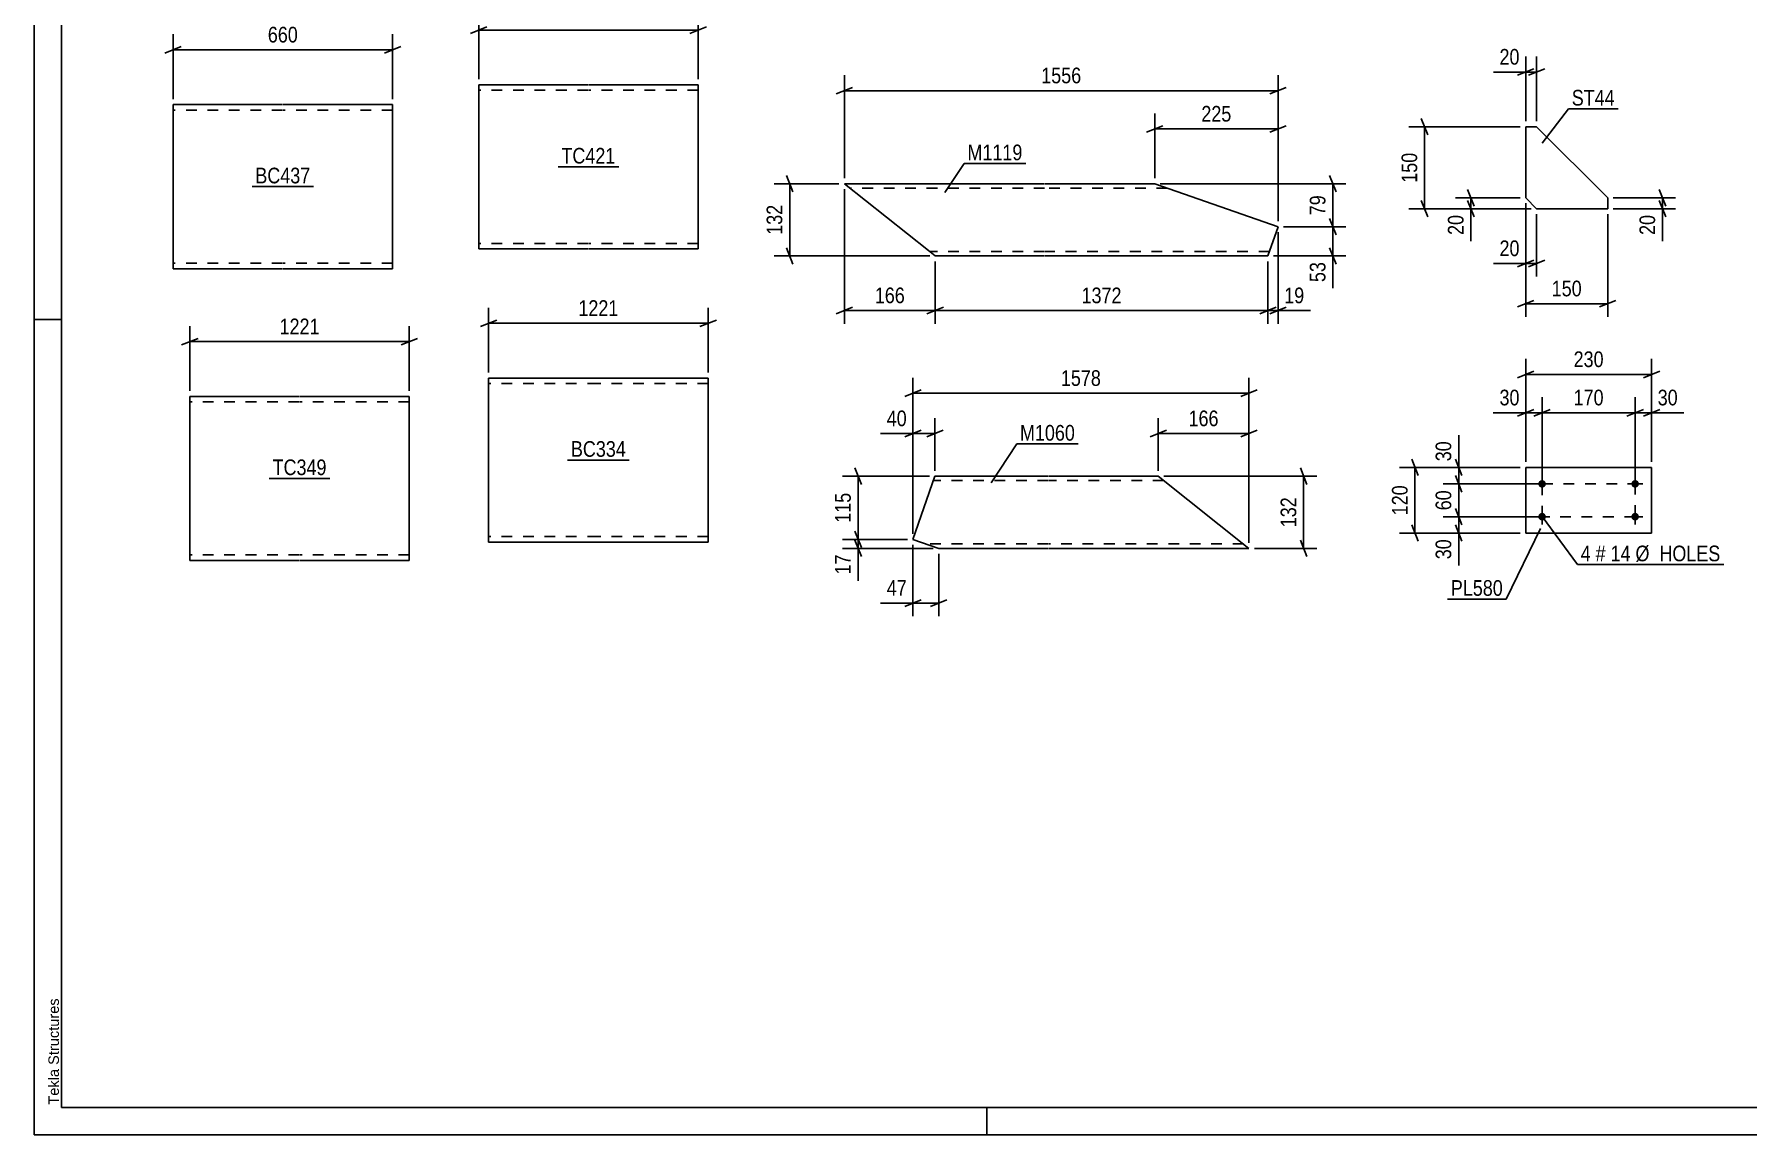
# Model space of a CAD drawing. Header units: millimetres. Extents: x 0 to 594, y 0 to 420.
# Drawn here: x 0 to 313, y 0 to 201.2 of the extents above; entities that cross this region are included whole.
import ezdxf

# ---------------------------------------------------------------- set-up
doc = ezdxf.new("R2010")
doc.units = ezdxf.units.MM
doc.linetypes.add('DXK_LINE_DOT2', pattern=[3.9198, 1.9599, -1.9599])
doc.styles.add('Arial', font='ARIAL.TTF', dxfattribs={"height": 0.2})
doc.styles.add('Arial Narrow', font='ARIALN.TTF', dxfattribs={"height": 0.2})

# ---------------------------------------------------------------- blocks, each defined once
blk = doc.blocks.new('Unknown-284936676-1132')
at = {"color": 5, "linetype": 'Continuous'}
for p, q in [((0, 420), (0, 0)), ((5, 415), (5, 5)), ((5, 149), (0, 149)), ((5, 5), (589, 5)), ((174, 0), (174, 5)), ((0, 0), (594, 0))]:
    blk.add_line(p, q, dxfattribs=at)
at = {"color": 174, "linetype": 'Continuous', "style": 'Arial'}
blk.add_text('Tekla Structures', height=1.9102, rotation=90, dxfattribs=at).set_placement((4.5, 5.5))
blk = doc.blocks.new('Part-284936676-8464 - 8463')
at = {"color": 2, "linetype": 'Continuous'}
for p, q in [((274.47, 184.25), (272.47, 184.25)), ((272.47, 184.25), (272.47, 171.25)), ((287.47, 171.25), (274.47, 184.25)), ((272.47, 171.25), (274.47, 169.25)), ((274.47, 169.25), (287.47, 169.25)), ((287.47, 169.25), (287.47, 171.25))]:
    blk.add_line(p, q, dxfattribs=at)
blk = doc.blocks.new('Part-284936676-8403 - 8402')
at = {"color": 2, "linetype": 'Continuous'}
for p, q in [((103.01, 138.32), (83.01, 138.32)), ((83.01, 110.32), (83.01, 138.32)), ((123.11, 138.32), (103.11, 138.32)), ((123.11, 138.32), (123.11, 108.32)), ((83.01, 110.32), (83.01, 108.32)), ((103.01, 108.32), (83.01, 108.32)), ((123.11, 108.32), (103.11, 108.32))]:
    blk.add_line(p, q, dxfattribs=at)
at = {"color": 7, "linetype": 'DXK_LINE_DOT2'}
for p, q in [((103.01, 137.32), (83.01, 137.32)), ((123.11, 137.32), (103.11, 137.32)), ((83.01, 108.48), (83.01, 110.32)), ((83.01, 109.32), (83.01, 109.4)), ((103.01, 109.32), (83.01, 109.32)), ((123.11, 109.32), (103.11, 109.32)), ((123.11, 109.32), (123.11, 109.4))]:
    blk.add_line(p, q, dxfattribs=at)
blk = doc.blocks.new('Part-284936676-8599 - 8598')
at = {"color": 2, "linetype": 'Continuous'}
for p, q in [((184.59, 173.84), (148.01, 173.84)), ((163.35, 161.62), (148.01, 173.84)), ((204.69, 173.84), (184.69, 173.84)), ((227.24, 165.96), (204.69, 173.84)), ((225.38, 160.64), (227.24, 165.96)), ((164.59, 160.64), (163.35, 161.62)), ((184.59, 160.64), (164.59, 160.64)), ((225.38, 160.64), (184.69, 160.64))]:
    blk.add_line(p, q, dxfattribs=at)
at = {"color": 7, "linetype": 'DXK_LINE_DOT2'}
for p, q in [((184.59, 173.04), (149.02, 173.04)), ((206.98, 173.04), (184.69, 173.04)), ((163.51, 161.5), (163.58, 161.44)), ((184.59, 161.44), (163.58, 161.44)), ((225.66, 161.44), (184.69, 161.44))]:
    blk.add_line(p, q, dxfattribs=at)
blk = doc.blocks.new('Part-284936676-8396 - 8395')
at = {"color": 2, "linetype": 'Continuous'}
for p, q in [((48.42, 134.97), (28.42, 134.97)), ((28.42, 106.97), (28.42, 134.97)), ((68.52, 134.97), (48.52, 134.97)), ((68.52, 134.97), (68.52, 104.97)), ((28.42, 104.97), (28.42, 106.97)), ((48.42, 104.97), (28.42, 104.97)), ((68.52, 104.97), (48.52, 104.97))]:
    blk.add_line(p, q, dxfattribs=at)
at = {"color": 7, "linetype": 'DXK_LINE_DOT2'}
for p, q in [((48.42, 133.97), (28.42, 133.97)), ((68.52, 133.97), (48.52, 133.97)), ((28.42, 105.12), (28.42, 106.97)), ((28.42, 105.97), (28.42, 106.05)), ((48.42, 105.97), (28.42, 105.97)), ((68.52, 105.97), (48.52, 105.97)), ((68.52, 105.97), (68.52, 106.05))]:
    blk.add_line(p, q, dxfattribs=at)
blk = doc.blocks.new('Part-284936676-8532 - 8531')
at = {"color": 2, "linetype": 'Continuous'}
for p, q in [((160.52, 108.83), (164.55, 120.38)), ((164.55, 120.38), (185.24, 120.38)), ((185.34, 120.38), (205.34, 120.38)), ((221.91, 107.18), (205.34, 120.38)), ((165.24, 107.18), (160.52, 108.83)), ((185.24, 107.18), (165.24, 107.18)), ((221.91, 107.18), (185.34, 107.18))]:
    blk.add_line(p, q, dxfattribs=at)
at = {"color": 7, "linetype": 'DXK_LINE_DOT2'}
for p, q in [((185.24, 119.58), (164.27, 119.58)), ((206.34, 119.58), (185.34, 119.58)), ((185.24, 107.98), (162.95, 107.98)), ((220.91, 107.98), (185.34, 107.98)), ((220.62, 108.21), (220.67, 108.17)), ((220.83, 108.04), (220.91, 107.98))]:
    blk.add_line(p, q, dxfattribs=at)
blk = doc.blocks.new('Part-284936676-8567 - 8566')
at = {"color": 2, "linetype": 'Continuous'}
for p, q in [((101.19, 191.92), (81.19, 191.92)), ((81.19, 163.92), (81.19, 191.92)), ((121.29, 191.92), (101.29, 191.92)), ((121.29, 191.92), (121.29, 191.77)), ((121.29, 191.77), (121.29, 161.92)), ((81.19, 161.92), (81.19, 163.92)), ((101.19, 161.92), (81.19, 161.92)), ((121.29, 161.92), (101.29, 161.92))]:
    blk.add_line(p, q, dxfattribs=at)
at = {"color": 7, "linetype": 'DXK_LINE_DOT2'}
for p, q in [((101.19, 190.92), (81.19, 190.92)), ((121.29, 190.92), (101.29, 190.92)), ((81.19, 162.07), (81.19, 163.92)), ((81.19, 162.92), (81.19, 163)), ((101.19, 162.92), (81.19, 162.92)), ((121.29, 162.92), (101.29, 162.92)), ((121.29, 162.92), (121.29, 163))]:
    blk.add_line(p, q, dxfattribs=at)
blk = doc.blocks.new('Part-284936676-8575 - 8574')
at = {"color": 2, "linetype": 'Continuous'}
for p, q in [((45.36, 188.3), (25.36, 188.3)), ((25.36, 160.3), (25.36, 188.3)), ((65.46, 188.3), (45.46, 188.3)), ((65.46, 188.3), (65.46, 188.14)), ((65.46, 188.14), (65.46, 158.3)), ((25.36, 158.3), (25.36, 160.3)), ((45.36, 158.3), (25.36, 158.3)), ((65.46, 158.3), (45.46, 158.3))]:
    blk.add_line(p, q, dxfattribs=at)
at = {"color": 7, "linetype": 'DXK_LINE_DOT2'}
for p, q in [((45.36, 187.3), (25.36, 187.3)), ((65.46, 187.3), (45.46, 187.3)), ((25.36, 158.45), (25.36, 160.3)), ((25.36, 159.3), (25.36, 159.37)), ((45.36, 159.3), (25.36, 159.3)), ((65.46, 159.3), (45.46, 159.3)), ((65.46, 159.3), (65.46, 159.37))]:
    blk.add_line(p, q, dxfattribs=at)
blk = doc.blocks.new('Part-284936676-8632 - 8631')
at = {"color": 2, "linetype": 'Continuous'}
for p, q in [((295.47, 121.97), (272.47, 121.97)), ((272.47, 121.97), (272.47, 109.97)), ((295.47, 109.97), (295.47, 121.97)), ((272.47, 109.97), (295.47, 109.97))]:
    blk.add_line(p, q, dxfattribs=at)
blk = doc.blocks.new('Bolt-284936676-8633 - 8631')
at = {"linetype": 'Continuous'}
for points in [[(275.47, 118.27, -1), (275.47, 119.67, -1)], [(292.47, 118.27, -1), (292.47, 119.67, -1)], [(275.47, 112.27, -1), (275.47, 113.67, -1)], [(292.47, 112.27, -1), (292.47, 113.67, -1)]]:
    blk.add_hatch(color=1, dxfattribs=at).paths.add_polyline_path(points)
at = {"color": 1, "linetype": 'Continuous'}
for p, q in [((276.87, 118.97), (274.07, 118.97)), ((275.47, 120.37), (275.47, 117.57)), ((293.87, 118.97), (291.07, 118.97)), ((292.47, 120.37), (292.47, 117.57)), ((276.87, 112.97), (274.07, 112.97)), ((275.47, 114.37), (275.47, 111.57)), ((293.87, 112.97), (291.07, 112.97)), ((292.47, 114.37), (292.47, 111.57))]:
    blk.add_line(p, q, dxfattribs=at)
blk = doc.blocks.new('Rectangle-284936676-12621 - 8631')
at = {"color": 1, "linetype": 'DXK_LINE_DOT2'}
blk.add_lwpolyline([(275.47, 118.97), (292.47, 118.97), (292.47, 112.97), (275.47, 112.97), (275.47, 118.97)], close=True, dxfattribs=at)
blk = doc.blocks.new('StraightDimension-284936676-8896 - 8463')
at = {"color": 7, "linetype": 'Continuous'}
for p, q in [((272.47, 170.25), (272.47, 149.5)), ((287.47, 168.25), (287.47, 149.5)), ((273.97, 152.5), (270.97, 151.3)), ((272.47, 151.9), (287.47, 151.9)), ((285.97, 151.3), (288.97, 152.5))]:
    blk.add_line(p, q, dxfattribs=at)
at = {"color": 0}
blk.add_wipeout([(283.31, 152.65), (283.31, 156.85), (276.63, 156.85), (276.63, 152.65)], dxfattribs=at)
at = {"color": 3, "style": 'Arial Narrow'}
blk.add_text('150', height=2.863, dxfattribs=at).set_placement((277.23, 153.25))
blk = doc.blocks.new('StraightDimension-284936676-8888 - 8463')
at = {"color": 7, "linetype": 'Continuous'}
for p, q in [((296.87, 172.75), (298.07, 169.75)), ((288.47, 171.25), (299.87, 171.25)), ((288.47, 169.25), (299.87, 169.25)), ((298.07, 167.75), (296.87, 170.75)), ((297.47, 169.25), (297.47, 171.25))]:
    blk.add_line(p, q, dxfattribs=at)
at = {"color": 0}
blk.add_wipeout([(296.72, 168.73), (292.52, 168.73), (292.52, 163.87), (296.72, 163.87)], dxfattribs=at)
at = {"color": 7, "linetype": 'Continuous'}
blk.add_line((297.47, 169.25), (297.47, 163.34), dxfattribs=at)
blk.add_line((297.47, 169.25), (297.47, 163.34), dxfattribs=at)
at = {"color": 3, "style": 'Arial Narrow'}
blk.add_text('20', height=2.863, rotation=90.0002, dxfattribs=at).set_placement((296.12, 164.47))
blk = doc.blocks.new('StraightDimension-284936676-8880 - 8463')
at = {"color": 7, "linetype": 'Continuous'}
for p, q in [((272.47, 170.25), (272.47, 156.85)), ((274.47, 168.25), (274.47, 156.85)), ((270.97, 158.65), (273.97, 159.85)), ((275.97, 159.85), (272.97, 158.65)), ((272.47, 159.25), (274.47, 159.25))]:
    blk.add_line(p, q, dxfattribs=at)
at = {"color": 0}
blk.add_wipeout([(271.95, 160), (271.95, 164.2), (267.09, 164.2), (267.09, 160)], dxfattribs=at)
at = {"color": 7, "linetype": 'Continuous'}
blk.add_line((272.47, 159.25), (266.57, 159.25), dxfattribs=at)
blk.add_line((272.47, 159.25), (266.57, 159.25), dxfattribs=at)
at = {"color": 3, "style": 'Arial Narrow'}
blk.add_text('20', height=2.863, dxfattribs=at).set_placement((267.69, 160.6))
blk = doc.blocks.new('StraightDimension-284936676-8900 - 8463')
at = {"color": 7, "linetype": 'Continuous'}
for p, q in [((254.6, 182.75), (253.4, 185.75)), ((271.47, 184.25), (251.15, 184.25)), ((254, 169.25), (254, 184.25)), ((273.47, 169.25), (251.15, 169.25)), ((253.4, 170.75), (254.6, 167.75))]:
    blk.add_line(p, q, dxfattribs=at)
at = {"color": 0}
blk.add_wipeout([(253.25, 180.09), (249.05, 180.09), (249.05, 173.41), (253.25, 173.41)], dxfattribs=at)
at = {"color": 3, "style": 'Arial Narrow'}
blk.add_text('150', height=2.863, rotation=90.0002, dxfattribs=at).set_placement((252.65, 174.01))
blk = doc.blocks.new('StraightDimension-284936676-8892 - 8463')
at = {"color": 7, "linetype": 'Continuous'}
for p, q in [((261.87, 172.75), (263.07, 169.75)), ((271.47, 171.25), (259.62, 171.25)), ((273.47, 169.25), (259.62, 169.25)), ((263.07, 167.75), (261.87, 170.75)), ((262.47, 169.25), (262.47, 171.25))]:
    blk.add_line(p, q, dxfattribs=at)
at = {"color": 0}
blk.add_wipeout([(261.72, 168.73), (257.52, 168.73), (257.52, 163.87), (261.72, 163.87)], dxfattribs=at)
at = {"color": 7, "linetype": 'Continuous'}
blk.add_line((262.47, 169.25), (262.47, 163.34), dxfattribs=at)
blk.add_line((262.47, 169.25), (262.47, 163.34), dxfattribs=at)
at = {"color": 3, "style": 'Arial Narrow'}
blk.add_text('20', height=2.863, rotation=90.0002, dxfattribs=at).set_placement((261.12, 164.47))
blk = doc.blocks.new('StraightDimension-284936676-8884 - 8463')
at = {"color": 7, "linetype": 'Continuous'}
for p, q in [((270.97, 193.65), (273.97, 194.85)), ((272.47, 185.25), (272.47, 197.1)), ((272.47, 194.25), (274.47, 194.25)), ((275.97, 194.85), (272.97, 193.65)), ((274.47, 185.25), (274.47, 197.1))]:
    blk.add_line(p, q, dxfattribs=at)
at = {"color": 0}
blk.add_wipeout([(271.95, 195), (271.95, 199.2), (267.09, 199.2), (267.09, 195)], dxfattribs=at)
at = {"color": 7, "linetype": 'Continuous'}
blk.add_line((272.47, 194.25), (266.57, 194.25), dxfattribs=at)
blk.add_line((272.47, 194.25), (266.57, 194.25), dxfattribs=at)
at = {"color": 3, "style": 'Arial Narrow'}
blk.add_text('20', height=2.863, dxfattribs=at).set_placement((267.69, 195.6))
blk = doc.blocks.new('StraightDimension-284936676-8724 - 8402')
at = {"color": 7, "linetype": 'Continuous'}
for p, q in [((83.01, 139.32), (83.01, 151.17)), ((123.11, 139.32), (123.11, 151.17)), ((84.51, 148.92), (81.51, 147.72)), ((83.01, 148.32), (123.11, 148.32)), ((121.61, 147.72), (124.61, 148.92))]:
    blk.add_line(p, q, dxfattribs=at)
at = {"color": 0}
blk.add_wipeout([(107.32, 149.07), (107.32, 153.27), (98.81, 153.27), (98.81, 149.07)], dxfattribs=at)
at = {"color": 3, "style": 'Arial Narrow'}
blk.add_text('1221', height=2.863, dxfattribs=at).set_placement((99.41, 149.67))
blk = doc.blocks.new('StraightDimension-284936676-11555 - 8598')
at = {"color": 7, "linetype": 'Continuous'}
for p, q in [((164.59, 159.64), (164.59, 148.24)), ((225.38, 159.64), (225.38, 148.24)), ((166.09, 151.24), (163.09, 150.04)), ((164.59, 150.64), (225.38, 150.64)), ((223.88, 150.04), (226.88, 151.24))]:
    blk.add_line(p, q, dxfattribs=at)
at = {"color": 0}
blk.add_wipeout([(199.24, 151.39), (199.24, 155.59), (190.73, 155.59), (190.73, 151.39)], dxfattribs=at)
at = {"color": 3, "style": 'Arial Narrow'}
blk.add_text('1372', height=2.863, dxfattribs=at).set_placement((191.33, 151.99))
blk = doc.blocks.new('StraightDimension-284936676-9201 - 8598')
at = {"color": 7, "linetype": 'Continuous'}
for p, q in [((228.24, 165.96), (239.64, 165.96)), ((236.64, 167.46), (237.84, 164.46)), ((237.24, 160.64), (237.24, 165.96)), ((226.38, 160.64), (239.64, 160.64)), ((237.84, 159.14), (236.64, 162.14))]:
    blk.add_line(p, q, dxfattribs=at)
at = {"color": 0}
blk.add_wipeout([(236.49, 160.11), (232.29, 160.11), (232.29, 155.26), (236.49, 155.26)], dxfattribs=at)
at = {"color": 7, "linetype": 'Continuous'}
blk.add_line((237.24, 160.64), (237.24, 154.73), dxfattribs=at)
blk.add_line((237.24, 160.64), (237.24, 154.73), dxfattribs=at)
at = {"color": 3, "style": 'Arial Narrow'}
blk.add_text('53', height=2.863, rotation=90.0002, dxfattribs=at).set_placement((235.89, 155.86))
blk = doc.blocks.new('StraightDimension-284936676-11554 - 8598')
at = {"color": 7, "linetype": 'Continuous'}
for p, q in [((227.24, 164.96), (227.24, 148.24)), ((225.38, 159.64), (225.38, 148.24)), ((223.88, 150.04), (226.88, 151.24)), ((225.38, 150.64), (227.24, 150.64)), ((228.74, 151.24), (225.74, 150.04))]:
    blk.add_line(p, q, dxfattribs=at)
at = {"color": 0}
blk.add_wipeout([(232.62, 151.39), (232.62, 155.59), (227.76, 155.59), (227.76, 151.39)], dxfattribs=at)
at = {"color": 7, "linetype": 'Continuous'}
blk.add_line((227.24, 150.64), (233.14, 150.64), dxfattribs=at)
blk.add_line((227.24, 150.64), (233.14, 150.64), dxfattribs=at)
at = {"color": 3, "style": 'Arial Narrow'}
blk.add_text('19', height=2.863, dxfattribs=at).set_placement((228.36, 151.99))
blk = doc.blocks.new('StraightDimension-284936676-9196 - 8598')
at = {"color": 7, "linetype": 'Continuous'}
for p, q in [((204.69, 174.84), (204.69, 186.69)), ((227.24, 166.96), (227.24, 186.69)), ((206.19, 184.44), (203.19, 183.24)), ((204.69, 183.84), (227.24, 183.84)), ((225.74, 183.24), (228.74, 184.44))]:
    blk.add_line(p, q, dxfattribs=at)
at = {"color": 0}
blk.add_wipeout([(219.3, 184.59), (219.3, 188.79), (212.62, 188.79), (212.62, 184.59)], dxfattribs=at)
at = {"color": 3, "style": 'Arial Narrow'}
blk.add_text('225', height=2.863, dxfattribs=at).set_placement((213.22, 185.19))
blk = doc.blocks.new('StraightDimension-284936676-9208 - 8598')
at = {"color": 7, "linetype": 'Continuous'}
for p, q in [((138.61, 172.34), (137.41, 175.34)), ((147.01, 173.84), (135.16, 173.84)), ((138.01, 160.64), (138.01, 173.84)), ((163.59, 160.64), (135.16, 160.64)), ((137.41, 162.14), (138.61, 159.14))]:
    blk.add_line(p, q, dxfattribs=at)
at = {"color": 0}
blk.add_wipeout([(137.26, 170.58), (133.06, 170.58), (133.06, 163.9), (137.26, 163.9)], dxfattribs=at)
at = {"color": 3, "style": 'Arial Narrow'}
blk.add_text('132', height=2.863, rotation=90.0002, dxfattribs=at).set_placement((136.66, 164.5))
blk = doc.blocks.new('StraightDimension-284936676-9200 - 8598')
at = {"color": 7, "linetype": 'Continuous'}
for p, q in [((236.64, 175.34), (237.84, 172.34)), ((205.69, 173.84), (239.64, 173.84)), ((237.24, 165.96), (237.24, 173.84)), ((228.24, 165.96), (239.64, 165.96)), ((237.84, 164.46), (236.64, 167.46))]:
    blk.add_line(p, q, dxfattribs=at)
at = {"color": 0}
blk.add_wipeout([(236.49, 172.33), (232.29, 172.33), (232.29, 167.47), (236.49, 167.47)], dxfattribs=at)
at = {"color": 3, "style": 'Arial Narrow'}
blk.add_text('79', height=2.863, rotation=90.0002, dxfattribs=at).set_placement((235.89, 168.07))
blk = doc.blocks.new('StraightDimension-284936676-9214 - 8598')
at = {"color": 7, "linetype": 'Continuous'}
for p, q in [((149.51, 191.44), (146.51, 190.24)), ((148.01, 174.84), (148.01, 193.69)), ((225.74, 190.24), (228.74, 191.44)), ((227.24, 166.96), (227.24, 193.69)), ((148.01, 190.84), (227.24, 190.84))]:
    blk.add_line(p, q, dxfattribs=at)
at = {"color": 0}
blk.add_wipeout([(191.88, 191.59), (191.88, 195.79), (183.37, 195.79), (183.37, 191.59)], dxfattribs=at)
at = {"color": 3, "style": 'Arial Narrow'}
blk.add_text('1556', height=2.863, dxfattribs=at).set_placement((183.97, 192.19))
blk = doc.blocks.new('StraightDimension-284936676-11556 - 8598')
at = {"color": 7, "linetype": 'Continuous'}
for p, q in [((148.01, 172.84), (148.01, 148.24)), ((164.59, 159.64), (164.59, 148.24)), ((149.51, 151.24), (146.51, 150.04)), ((148.01, 150.64), (164.59, 150.64)), ((163.09, 150.04), (166.09, 151.24))]:
    blk.add_line(p, q, dxfattribs=at)
at = {"color": 0}
blk.add_wipeout([(159.64, 151.39), (159.64, 155.59), (152.96, 155.59), (152.96, 151.39)], dxfattribs=at)
at = {"color": 3, "style": 'Arial Narrow'}
blk.add_text('166', height=2.863, dxfattribs=at).set_placement((153.56, 151.99))
blk = doc.blocks.new('StraightDimension-284936676-8720 - 8395')
at = {"color": 7, "linetype": 'Continuous'}
for p, q in [((28.42, 135.97), (28.42, 147.82)), ((68.52, 135.97), (68.52, 147.82)), ((29.92, 145.57), (26.92, 144.37)), ((28.42, 144.97), (68.52, 144.97)), ((67.02, 144.37), (70.02, 145.57))]:
    blk.add_line(p, q, dxfattribs=at)
at = {"color": 0}
blk.add_wipeout([(52.73, 145.72), (52.73, 149.92), (44.22, 149.92), (44.22, 145.72)], dxfattribs=at)
at = {"color": 3, "style": 'Arial Narrow'}
blk.add_text('1221', height=2.863, dxfattribs=at).set_placement((44.82, 146.32))
blk = doc.blocks.new('StraightDimension-284936676-9024 - 8531')
at = {"color": 7, "linetype": 'Continuous'}
for p, q in [((160.52, 107.83), (160.52, 94.78)), ((165.24, 106.18), (165.24, 94.78)), ((159.02, 96.58), (162.02, 97.78)), ((160.52, 97.18), (165.24, 97.18)), ((166.74, 97.78), (163.74, 96.58))]:
    blk.add_line(p, q, dxfattribs=at)
at = {"color": 0}
blk.add_wipeout([(159.99, 97.93), (159.99, 102.13), (155.14, 102.13), (155.14, 97.93)], dxfattribs=at)
at = {"color": 7, "linetype": 'Continuous'}
blk.add_line((160.52, 97.18), (154.61, 97.18), dxfattribs=at)
blk.add_line((160.52, 97.18), (154.61, 97.18), dxfattribs=at)
at = {"color": 3, "style": 'Arial Narrow'}
blk.add_text('47', height=2.863, dxfattribs=at).set_placement((155.74, 98.53))
blk = doc.blocks.new('StraightDimension-284936676-9016 - 8531')
at = {"color": 7, "linetype": 'Continuous'}
for p, q in [((206.84, 128.76), (203.84, 127.56)), ((205.34, 121.38), (205.34, 131.01)), ((220.41, 127.56), (223.41, 128.76)), ((221.91, 108.18), (221.91, 131.01)), ((205.34, 128.16), (221.91, 128.16))]:
    blk.add_line(p, q, dxfattribs=at)
at = {"color": 0}
blk.add_wipeout([(216.97, 128.91), (216.97, 133.11), (210.28, 133.11), (210.28, 128.91)], dxfattribs=at)
at = {"color": 3, "style": 'Arial Narrow'}
blk.add_text('166', height=2.863, dxfattribs=at).set_placement((210.88, 129.51))
blk = doc.blocks.new('StraightDimension-284936676-9036 - 8531')
at = {"color": 7, "linetype": 'Continuous'}
for p, q in [((206.34, 120.38), (234.31, 120.38)), ((232.51, 118.88), (231.31, 121.88)), ((231.91, 107.18), (231.91, 120.38)), ((222.91, 107.18), (234.31, 107.18)), ((231.31, 108.68), (232.51, 105.68))]:
    blk.add_line(p, q, dxfattribs=at)
at = {"color": 0}
blk.add_wipeout([(231.16, 117.12), (226.96, 117.12), (226.96, 110.44), (231.16, 110.44)], dxfattribs=at)
at = {"color": 3, "style": 'Arial Narrow'}
blk.add_text('132', height=2.863, rotation=90.0002, dxfattribs=at).set_placement((230.56, 111.04))
blk = doc.blocks.new('StraightDimension-284936676-9020 - 8531')
at = {"color": 7, "linetype": 'Continuous'}
for p, q in [((159.02, 127.56), (162.02, 128.76)), ((160.52, 109.83), (160.52, 131.01)), ((166.05, 128.76), (163.05, 127.56)), ((164.55, 121.38), (164.55, 131.01)), ((160.52, 128.16), (164.55, 128.16))]:
    blk.add_line(p, q, dxfattribs=at)
at = {"color": 0}
blk.add_wipeout([(159.99, 128.91), (159.99, 133.11), (155.14, 133.11), (155.14, 128.91)], dxfattribs=at)
at = {"color": 7, "linetype": 'Continuous'}
blk.add_line((160.52, 128.16), (154.61, 128.16), dxfattribs=at)
blk.add_line((160.52, 128.16), (154.61, 128.16), dxfattribs=at)
at = {"color": 3, "style": 'Arial Narrow'}
blk.add_text('40', height=2.863, dxfattribs=at).set_placement((155.74, 129.51))
blk = doc.blocks.new('StraightDimension-284936676-11821 - 8531')
at = {"color": 7, "linetype": 'Continuous'}
for p, q in [((163.55, 120.38), (147.67, 120.38)), ((149.92, 121.88), (151.12, 118.88)), ((150.52, 108.83), (150.52, 120.38)), ((151.12, 107.33), (149.92, 110.33)), ((159.52, 108.83), (147.67, 108.83))]:
    blk.add_line(p, q, dxfattribs=at)
at = {"color": 0}
blk.add_wipeout([(149.77, 117.95), (145.57, 117.95), (145.57, 111.26), (149.77, 111.26)], dxfattribs=at)
at = {"color": 3, "style": 'Arial Narrow'}
blk.add_text('115', height=2.863, rotation=90.0002, dxfattribs=at).set_placement((149.17, 111.86))
blk = doc.blocks.new('StraightDimension-284936676-9042 - 8531')
at = {"color": 7, "linetype": 'Continuous'}
for p, q in [((160.52, 109.83), (160.52, 138.38)), ((221.91, 108.18), (221.91, 138.38)), ((162.02, 136.13), (159.02, 134.93)), ((160.52, 135.53), (221.91, 135.53)), ((220.41, 134.93), (223.41, 136.13))]:
    blk.add_line(p, q, dxfattribs=at)
at = {"color": 0}
blk.add_wipeout([(195.47, 136.28), (195.47, 140.48), (186.96, 140.48), (186.96, 136.28)], dxfattribs=at)
at = {"color": 3, "style": 'Arial Narrow'}
blk.add_text('1578', height=2.863, dxfattribs=at).set_placement((187.56, 136.88))
blk = doc.blocks.new('StraightDimension-284936676-11822 - 8531')
at = {"color": 7, "linetype": 'Continuous'}
for p, q in [((149.92, 110.33), (151.12, 107.33)), ((159.52, 108.83), (147.67, 108.83)), ((164.24, 107.18), (147.67, 107.18)), ((151.12, 105.68), (149.92, 108.68)), ((150.52, 107.18), (150.52, 108.83))]:
    blk.add_line(p, q, dxfattribs=at)
at = {"color": 0}
blk.add_wipeout([(149.77, 106.66), (145.57, 106.66), (145.57, 101.8), (149.77, 101.8)], dxfattribs=at)
at = {"color": 7, "linetype": 'Continuous'}
blk.add_line((150.52, 107.18), (150.52, 101.27), dxfattribs=at)
blk.add_line((150.52, 107.18), (150.52, 101.27), dxfattribs=at)
at = {"color": 3, "style": 'Arial Narrow'}
blk.add_text('17', height=2.863, rotation=90.0002, dxfattribs=at).set_placement((149.17, 102.4))
blk = doc.blocks.new('StraightDimension-284936676-9104 - 8566')
at = {"color": 7, "linetype": 'Continuous'}
for p, q in [((81.19, 192.92), (81.19, 204.77)), ((121.29, 192.92), (121.29, 204.77)), ((82.69, 202.52), (79.69, 201.32)), ((81.19, 201.92), (121.29, 201.92)), ((119.79, 201.32), (122.79, 202.52))]:
    blk.add_line(p, q, dxfattribs=at)
at = {"color": 0}
blk.add_wipeout([(104.58, 202.67), (104.58, 206.87), (97.9, 206.87), (97.9, 202.67)], dxfattribs=at)
at = {"color": 3, "style": 'Arial Narrow'}
blk.add_text('655', height=2.863, dxfattribs=at).set_placement((98.5, 203.27))
blk = doc.blocks.new('StraightDimension-284936676-9108 - 8574')
at = {"color": 7, "linetype": 'Continuous'}
for p, q in [((25.36, 189.3), (25.36, 201.15)), ((65.46, 189.3), (65.46, 201.15)), ((26.86, 198.9), (23.86, 197.7)), ((25.36, 198.3), (65.46, 198.3)), ((63.96, 197.7), (66.96, 198.9))]:
    blk.add_line(p, q, dxfattribs=at)
at = {"color": 0}
blk.add_wipeout([(48.75, 199.05), (48.75, 203.25), (42.07, 203.25), (42.07, 199.05)], dxfattribs=at)
at = {"color": 3, "style": 'Arial Narrow'}
blk.add_text('660', height=2.863, dxfattribs=at).set_placement((42.67, 199.65))
blk = doc.blocks.new('StraightDimension-284936676-9238 - 8631')
at = {"color": 7, "linetype": 'Continuous'}
for p, q in [((259.63, 123.47), (260.83, 120.47)), ((271.47, 121.97), (257.38, 121.97)), ((274.47, 118.97), (257.38, 118.97)), ((260.83, 117.47), (259.63, 120.47)), ((260.23, 118.97), (260.23, 121.97))]:
    blk.add_line(p, q, dxfattribs=at)
at = {"color": 0}
blk.add_wipeout([(259.48, 127.35), (255.28, 127.35), (255.28, 122.5), (259.48, 122.5)], dxfattribs=at)
at = {"color": 7, "linetype": 'Continuous'}
blk.add_line((260.23, 121.97), (260.23, 127.88), dxfattribs=at)
blk.add_line((260.23, 121.97), (260.23, 127.88), dxfattribs=at)
at = {"color": 3, "style": 'Arial Narrow'}
blk.add_text('30', height=2.863, rotation=90.0002, dxfattribs=at).set_placement((258.88, 123.1))
blk = doc.blocks.new('StraightDimension-284936676-9239 - 8631')
at = {"color": 7, "linetype": 'Continuous'}
for p, q in [((274.47, 118.97), (257.38, 118.97)), ((259.63, 120.47), (260.83, 117.47)), ((260.23, 112.97), (260.23, 118.97)), ((274.47, 112.97), (257.38, 112.97)), ((260.83, 111.47), (259.63, 114.47))]:
    blk.add_line(p, q, dxfattribs=at)
at = {"color": 0}
blk.add_wipeout([(259.48, 118.4), (255.28, 118.4), (255.28, 113.54), (259.48, 113.54)], dxfattribs=at)
at = {"color": 3, "style": 'Arial Narrow'}
blk.add_text('60', height=2.863, rotation=90.0002, dxfattribs=at).set_placement((258.88, 114.14))
blk = doc.blocks.new('StraightDimension-284936676-9240 - 8631')
at = {"color": 7, "linetype": 'Continuous'}
for p, q in [((274.47, 112.97), (257.38, 112.97)), ((259.63, 114.47), (260.83, 111.47)), ((260.23, 109.97), (260.23, 112.97)), ((271.47, 109.97), (257.38, 109.97)), ((260.83, 108.47), (259.63, 111.47))]:
    blk.add_line(p, q, dxfattribs=at)
at = {"color": 0}
blk.add_wipeout([(259.48, 109.45), (255.28, 109.45), (255.28, 104.59), (259.48, 104.59)], dxfattribs=at)
at = {"color": 7, "linetype": 'Continuous'}
blk.add_line((260.23, 109.97), (260.23, 104.06), dxfattribs=at)
blk.add_line((260.23, 109.97), (260.23, 104.06), dxfattribs=at)
at = {"color": 3, "style": 'Arial Narrow'}
blk.add_text('30', height=2.863, rotation=90.0002, dxfattribs=at).set_placement((258.88, 105.19))
blk = doc.blocks.new('StraightDimension-284936676-9250 - 8631')
at = {"color": 7, "linetype": 'Continuous'}
for p, q in [((251.65, 123.47), (252.85, 120.47)), ((271.47, 121.97), (249.4, 121.97)), ((252.25, 109.97), (252.25, 121.97)), ((271.47, 109.97), (249.4, 109.97)), ((252.85, 108.47), (251.65, 111.47))]:
    blk.add_line(p, q, dxfattribs=at)
at = {"color": 0}
blk.add_wipeout([(251.5, 119.31), (247.3, 119.31), (247.3, 112.63), (251.5, 112.63)], dxfattribs=at)
at = {"color": 3, "style": 'Arial Narrow'}
blk.add_text('120', height=2.863, rotation=90.0002, dxfattribs=at).set_placement((250.9, 113.23))
blk = doc.blocks.new('StraightDimension-284936676-9254 - 8631')
at = {"color": 7, "linetype": 'Continuous'}
for p, q in [((292.47, 119.97), (292.47, 134.82)), ((295.47, 122.97), (295.47, 134.82)), ((290.97, 131.37), (293.97, 132.57)), ((292.47, 131.97), (295.47, 131.97)), ((296.97, 132.57), (293.97, 131.37))]:
    blk.add_line(p, q, dxfattribs=at)
at = {"color": 0}
blk.add_wipeout([(300.85, 132.72), (300.85, 136.92), (295.99, 136.92), (295.99, 132.72)], dxfattribs=at)
at = {"color": 7, "linetype": 'Continuous'}
blk.add_line((295.47, 131.97), (301.38, 131.97), dxfattribs=at)
blk.add_line((295.47, 131.97), (301.38, 131.97), dxfattribs=at)
at = {"color": 3, "style": 'Arial Narrow'}
blk.add_text('30', height=2.863, dxfattribs=at).set_placement((296.59, 133.32))
blk = doc.blocks.new('StraightDimension-284936676-9255 - 8631')
at = {"color": 7, "linetype": 'Continuous'}
for p, q in [((275.47, 119.97), (275.47, 134.82)), ((292.47, 119.97), (292.47, 134.82)), ((276.97, 132.57), (273.97, 131.37)), ((275.47, 131.97), (292.47, 131.97)), ((290.97, 131.37), (293.97, 132.57))]:
    blk.add_line(p, q, dxfattribs=at)
at = {"color": 0}
blk.add_wipeout([(287.31, 132.72), (287.31, 136.92), (280.63, 136.92), (280.63, 132.72)], dxfattribs=at)
at = {"color": 3, "style": 'Arial Narrow'}
blk.add_text('170', height=2.863, dxfattribs=at).set_placement((281.23, 133.32))
blk = doc.blocks.new('StraightDimension-284936676-9256 - 8631')
at = {"color": 7, "linetype": 'Continuous'}
for p, q in [((272.47, 122.97), (272.47, 134.82)), ((275.47, 119.97), (275.47, 134.82)), ((270.97, 131.37), (273.97, 132.57)), ((272.47, 131.97), (275.47, 131.97)), ((276.97, 132.57), (273.97, 131.37))]:
    blk.add_line(p, q, dxfattribs=at)
at = {"color": 0}
blk.add_wipeout([(271.94, 132.72), (271.94, 136.92), (267.09, 136.92), (267.09, 132.72)], dxfattribs=at)
at = {"color": 7, "linetype": 'Continuous'}
blk.add_line((272.47, 131.97), (266.56, 131.97), dxfattribs=at)
blk.add_line((272.47, 131.97), (266.56, 131.97), dxfattribs=at)
at = {"color": 3, "style": 'Arial Narrow'}
blk.add_text('30', height=2.863, dxfattribs=at).set_placement((267.69, 133.32))
blk = doc.blocks.new('StraightDimension-284936676-9266 - 8631')
at = {"color": 7, "linetype": 'Continuous'}
for p, q in [((272.47, 122.97), (272.47, 141.82)), ((295.47, 122.97), (295.47, 141.82)), ((273.97, 139.57), (270.97, 138.37)), ((272.47, 138.97), (295.47, 138.97)), ((293.97, 138.37), (296.97, 139.57))]:
    blk.add_line(p, q, dxfattribs=at)
at = {"color": 0}
blk.add_wipeout([(287.31, 139.72), (287.31, 143.92), (280.63, 143.92), (280.63, 139.72)], dxfattribs=at)
at = {"color": 3, "style": 'Arial Narrow'}
blk.add_text('230', height=2.863, dxfattribs=at).set_placement((281.23, 140.32))
blk = doc.blocks.new('Mark-284936676-9347 - 8463')
at = {"color": 0}
blk.add_wipeout([(288.74, 188.12), (288.74, 191.12), (280.89, 191.12), (280.89, 188.12)], dxfattribs=at)
blk.add_wipeout([(288.74, 188.12), (288.74, 191.12), (280.89, 191.12), (280.89, 188.12)], dxfattribs=at)
at = {"color": 30, "linetype": 'Continuous'}
for p, q in [((275.5, 181.22), (280.29, 187.52)), ((280.29, 187.52), (289.34, 187.52))]:
    blk.add_line(p, q, dxfattribs=at)
at = {"color": 3, "style": 'Arial Narrow'}
blk.add_text('ST44', height=2.863, dxfattribs=at).set_placement((280.89, 188.12))
blk = doc.blocks.new('Mark-284936676-9322 - 8402')
at = {"color": 0}
blk.add_wipeout([(108.09, 123.92), (108.09, 126.92), (98.04, 126.92), (98.04, 123.92)], dxfattribs=at)
blk.add_wipeout([(108.09, 123.92), (108.09, 126.92), (98.04, 126.92), (98.04, 123.92)], dxfattribs=at)
at = {"color": 30, "linetype": 'Continuous'}
blk.add_line((97.44, 123.32), (108.69, 123.32), dxfattribs=at)
at = {"color": 3, "style": 'Arial Narrow'}
blk.add_text('BC334', height=2.863, dxfattribs=at).set_placement((98.04, 123.92))
blk = doc.blocks.new('Mark-284936676-9402 - 8598')
at = {"color": 0}
blk.add_wipeout([(180.54, 178.12), (180.54, 181.12), (170.49, 181.12), (170.49, 178.12)], dxfattribs=at)
blk.add_wipeout([(180.54, 178.12), (180.54, 181.12), (170.49, 181.12), (170.49, 178.12)], dxfattribs=at)
at = {"color": 30, "linetype": 'Continuous'}
for p, q in [((166.33, 172.25), (169.89, 177.52)), ((169.89, 177.52), (181.14, 177.52))]:
    blk.add_line(p, q, dxfattribs=at)
at = {"color": 3, "style": 'Arial Narrow'}
blk.add_text('M1119', height=2.863, dxfattribs=at).set_placement((170.49, 178.12))
blk = doc.blocks.new('Mark-284936676-9319 - 8395')
at = {"color": 0}
blk.add_wipeout([(53.4, 120.57), (53.4, 123.57), (43.54, 123.57), (43.54, 120.57)], dxfattribs=at)
blk.add_wipeout([(53.4, 120.57), (53.4, 123.57), (43.54, 123.57), (43.54, 120.57)], dxfattribs=at)
at = {"color": 30, "linetype": 'Continuous'}
blk.add_line((42.94, 119.97), (54, 119.97), dxfattribs=at)
at = {"color": 3, "style": 'Arial Narrow'}
blk.add_text('TC349', height=2.863, dxfattribs=at).set_placement((43.54, 120.57))
blk = doc.blocks.new('Mark-284936676-9370 - 8531')
at = {"color": 0}
blk.add_wipeout([(190.13, 126.87), (190.13, 129.87), (180.08, 129.87), (180.08, 126.87)], dxfattribs=at)
blk.add_wipeout([(190.13, 126.87), (190.13, 129.87), (180.08, 129.87), (180.08, 126.87)], dxfattribs=at)
at = {"color": 30, "linetype": 'Continuous'}
for p, q in [((174.83, 119.15), (179.48, 126.27)), ((179.48, 126.27), (190.73, 126.27))]:
    blk.add_line(p, q, dxfattribs=at)
at = {"color": 3, "style": 'Arial Narrow'}
blk.add_text('M1060', height=2.863, dxfattribs=at).set_placement((180.08, 126.87))
blk = doc.blocks.new('Mark-284936676-9385 - 8566')
at = {"color": 0}
blk.add_wipeout([(106.17, 177.52), (106.17, 180.52), (96.31, 180.52), (96.31, 177.52)], dxfattribs=at)
blk.add_wipeout([(106.17, 177.52), (106.17, 180.52), (96.31, 180.52), (96.31, 177.52)], dxfattribs=at)
at = {"color": 30, "linetype": 'Continuous'}
blk.add_line((95.71, 176.92), (106.77, 176.92), dxfattribs=at)
at = {"color": 3, "style": 'Arial Narrow'}
blk.add_text('TC421', height=2.863, dxfattribs=at).set_placement((96.31, 177.52))
blk = doc.blocks.new('Mark-284936676-9391 - 8574')
at = {"color": 0}
blk.add_wipeout([(50.44, 173.9), (50.44, 176.9), (40.39, 176.9), (40.39, 173.9)], dxfattribs=at)
blk.add_wipeout([(50.44, 173.9), (50.44, 176.9), (40.39, 176.9), (40.39, 173.9)], dxfattribs=at)
at = {"color": 30, "linetype": 'Continuous'}
blk.add_line((39.79, 173.3), (51.04, 173.3), dxfattribs=at)
at = {"color": 3, "style": 'Arial Narrow'}
blk.add_text('BC437', height=2.863, dxfattribs=at).set_placement((40.39, 173.9))
blk = doc.blocks.new('Mark-284936676-9411 - 8631')
at = {"color": 0}
blk.add_wipeout([(268.3, 98.51), (268.3, 101.51), (258.8, 101.51), (258.8, 98.51)], dxfattribs=at)
blk.add_wipeout([(268.3, 98.51), (268.3, 101.51), (258.8, 101.51), (258.8, 98.51)], dxfattribs=at)
at = {"color": 30, "linetype": 'Continuous'}
for p in [(275.15, 110.81), (258.2, 97.91)]:
    blk.add_line(p, (268.9, 97.91), dxfattribs=at)
at = {"color": 3, "style": 'Arial Narrow'}
blk.add_text('PL580', height=2.863, dxfattribs=at).set_placement((258.8, 98.51))
blk = doc.blocks.new('Mark-284936676-9414 - 8631')
at = {"color": 0}
blk.add_wipeout([(284.35, 104.82), (284.35, 107.82), (282.52, 107.82), (282.52, 104.82)], dxfattribs=at)
blk.add_wipeout([(284.35, 104.82), (284.35, 107.82), (282.52, 107.82), (282.52, 104.82)], dxfattribs=at)
at = {"color": 7, "linetype": 'Continuous'}
blk.add_line((275.46, 113), (281.92, 104.22), dxfattribs=at)
at = {"color": 0}
blk.add_wipeout([(287.08, 104.82), (287.08, 107.82), (285.25, 107.82), (285.25, 104.82)], dxfattribs=at)
blk.add_wipeout([(287.08, 104.82), (287.08, 107.82), (285.25, 107.82), (285.25, 104.82)], dxfattribs=at)
at = {"color": 3, "style": 'Arial Narrow'}
blk.add_text('4', height=2.86, dxfattribs=at).set_placement((282.52, 104.82))
at = {"color": 0}
blk.add_wipeout([(291.63, 104.82), (291.63, 107.82), (287.98, 107.82), (287.98, 104.82)], dxfattribs=at)
blk.add_wipeout([(291.63, 104.82), (291.63, 107.82), (287.98, 107.82), (287.98, 104.82)], dxfattribs=at)
at = {"color": 3, "style": 'Arial Narrow'}
blk.add_text('#', height=2.86, dxfattribs=at).set_placement((285.25, 104.82))
at = {"color": 0}
blk.add_wipeout([(308.06, 104.82), (308.06, 107.82), (292.53, 107.82), (292.53, 104.82)], dxfattribs=at)
blk.add_wipeout([(308.06, 104.82), (308.06, 107.82), (292.53, 107.82), (292.53, 104.82)], dxfattribs=at)
at = {"color": 7, "linetype": 'Continuous'}
blk.add_line((281.92, 104.22), (308.66, 104.22), dxfattribs=at)
at = {"color": 3, "style": 'Arial Narrow'}
for s, p in [('14', (287.98, 104.82)), ('Ø  HOLES', (292.53, 104.82))]:
    blk.add_text(s, height=2.863, dxfattribs=at).set_placement(p)

msp = doc.modelspace()

# ---------------------------------------------------------------- block references
for name in ['Unknown-284936676-1132', 'Part-284936676-8567 - 8566', 'Part-284936676-8575 - 8574', 'Part-284936676-8464 - 8463', 'Part-284936676-8599 - 8598', 'Part-284936676-8403 - 8402', 'Part-284936676-8396 - 8395', 'Part-284936676-8532 - 8531', 'Part-284936676-8632 - 8631', 'Bolt-284936676-8633 - 8631', 'Rectangle-284936676-12621 - 8631']:
    msp.add_blockref(name, (0, 0))

# ---------------------------------------------------------------- next in the draw order: block references
for name in ['StraightDimension-284936676-9104 - 8566', 'StraightDimension-284936676-9108 - 8574', 'Mark-284936676-9385 - 8566', 'Mark-284936676-9391 - 8574', 'StraightDimension-284936676-8896 - 8463', 'StraightDimension-284936676-11555 - 8598', 'StraightDimension-284936676-8724 - 8402', 'StraightDimension-284936676-8720 - 8395', 'StraightDimension-284936676-9254 - 8631', 'StraightDimension-284936676-9020 - 8531', 'StraightDimension-284936676-9016 - 8531', 'Mark-284936676-9322 - 8402', 'StraightDimension-284936676-9238 - 8631', 'Mark-284936676-9319 - 8395', 'StraightDimension-284936676-9024 - 8531']:
    msp.add_blockref(name, (0, 0))

# ---------------------------------------------------------------- next in the draw order: block references
for name in ['StraightDimension-284936676-9208 - 8598', 'StraightDimension-284936676-8888 - 8463', 'StraightDimension-284936676-8880 - 8463', 'StraightDimension-284936676-9201 - 8598', 'StraightDimension-284936676-11821 - 8531', 'StraightDimension-284936676-9036 - 8531', 'StraightDimension-284936676-9239 - 8631']:
    msp.add_blockref(name, (0, 0))

# ---------------------------------------------------------------- next in the draw order: block references
for name in ['StraightDimension-284936676-9196 - 8598', 'StraightDimension-284936676-8900 - 8463', 'StraightDimension-284936676-11554 - 8598', 'StraightDimension-284936676-9042 - 8531', 'StraightDimension-284936676-9255 - 8631', 'StraightDimension-284936676-9240 - 8631']:
    msp.add_blockref(name, (0, 0))

# ---------------------------------------------------------------- next in the draw order: block references
for name in ['StraightDimension-284936676-8884 - 8463', 'StraightDimension-284936676-9200 - 8598', 'StraightDimension-284936676-8892 - 8463', 'Mark-284936676-9370 - 8531', 'StraightDimension-284936676-9250 - 8631', 'StraightDimension-284936676-11822 - 8531']:
    msp.add_blockref(name, (0, 0))

# ---------------------------------------------------------------- next in the draw order: block references
for name in ['StraightDimension-284936676-9214 - 8598', 'Mark-284936676-9347 - 8463', 'StraightDimension-284936676-9256 - 8631', 'Mark-284936676-9411 - 8631']:
    msp.add_blockref(name, (0, 0))

# ---------------------------------------------------------------- next in the draw order: block references
for name in ['StraightDimension-284936676-11556 - 8598', 'StraightDimension-284936676-9266 - 8631', 'Mark-284936676-9414 - 8631']:
    msp.add_blockref(name, (0, 0))

# ---------------------------------------------------------------- next in the draw order: block references
msp.add_blockref('Mark-284936676-9402 - 8598', (0, 0))

doc.saveas('drawing.dxf')
